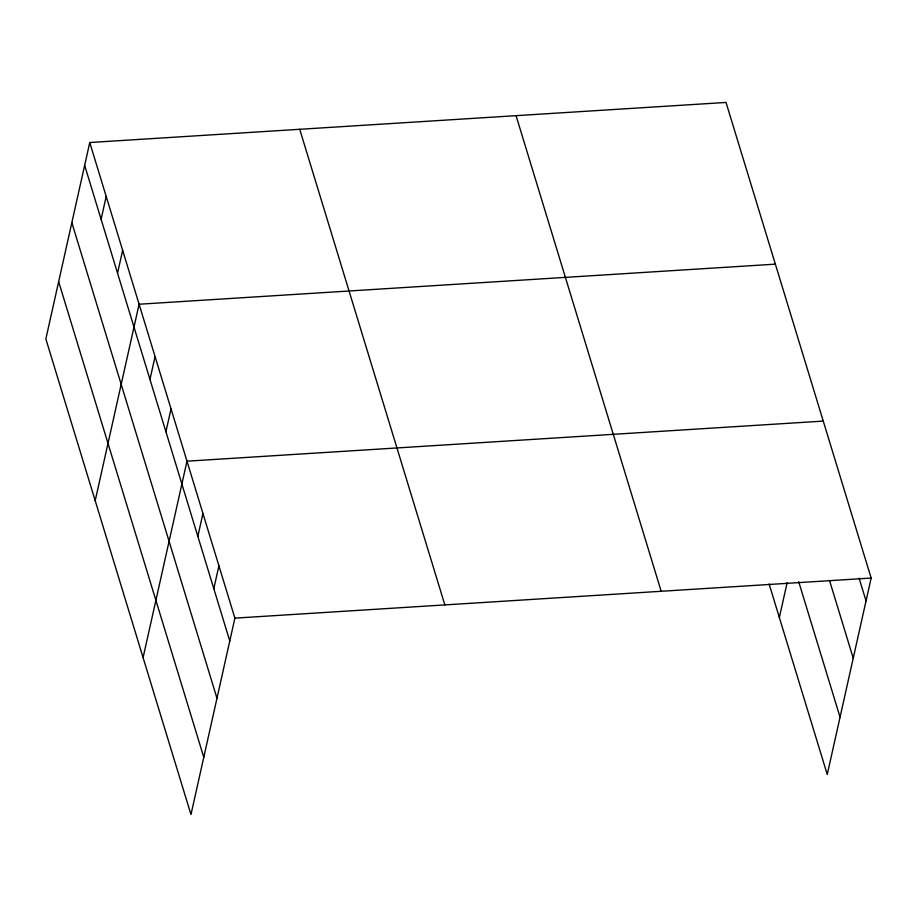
<?xml version="1.0" encoding="UTF-8"?>
<svg xmlns="http://www.w3.org/2000/svg" width="917" height="917" viewBox="0 0 917 917"><rect width="100%" height="100%" fill="white"/><g stroke="black" fill="none" stroke-linecap="round" stroke-linejoin="round"><path stroke-width="1.38" d="M89.751 142.525L45.85 338.946L190.977 814.56L234.89 618.138L89.751 142.525L726.023 102.44L871.15 578.054L827.249 774.475L769.122 583.991M101.099 219.289L106.2 196.421M117.536 273.186L122.649 250.33M95.196 500.659L139.097 304.226L775.369 264.153M149.952 379.409L155.065 356.553M165.92 431.724L171.032 408.867M143.086 657.604L186.988 461.182L823.26 421.098M197.843 536.365L202.955 513.497M213.81 588.68L218.922 565.812M779.347 617.531L787.153 582.604M234.89 618.138L871.15 578.054M859.08 578.111L866.038 600.91M829.495 580.381L853.234 658.188M798.707 581.71L840.052 717.197M516.053 115.668L661.18 591.282M299.721 129.297L444.848 604.911M84.651 165.381L229.777 640.994M71.847 222.659L216.974 698.273M58.654 281.668L203.78 757.282"/></g></svg>
